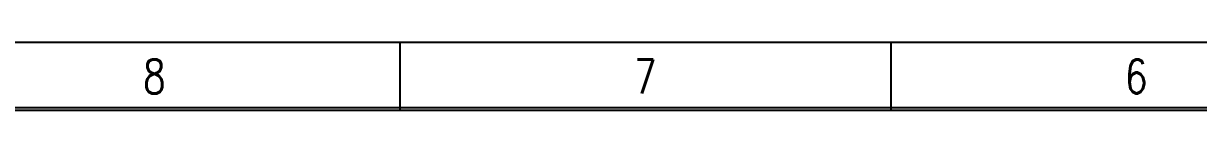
# Model space of a CAD drawing. Header units: millimetres. Extents: x -185 to 185, y -135 to 135.
# Drawn here: x -99.6 to -13.4, y 130 to 135 of the extents above; entities that cross this region are included whole.
import ezdxf

# ---------------------------------------------------------------- set-up
doc = ezdxf.new("R2010")
doc.units = ezdxf.units.MM
doc.styles.add('CONVERTER_14', font='simplex.shx', dxfattribs={"width": 0.77})

# ---------------------------------------------------------------- blocks, each defined once
blk = doc.blocks.new('_tb_frame_AN-A3', base_point=(-185, -135))
at = {"color": 7, "linetype": 'Continuous'}
for p, q in [((185, 135), (-185, 135)), ((-72, 135), (-72, 130)), ((-36, 135), (-36, 130)), ((180.2, 130.2), (-180.2, 130.2)), ((180, 130), (-180, 130))]:
    blk.add_line(p, q, dxfattribs=at)
at = {"color": 7, "char_height": 2.5, "attachment_point": 5, "line_spacing_factor": 0.60024, "style": 'CONVERTER_14'}
for s, insert in [('8', (-90, 132.5)), ('7', (-54, 132.5)), ('6', (-18, 132.5))]:
    blk.add_mtext(s, dxfattribs=dict(at, insert=insert))

msp = doc.modelspace()

# ---------------------------------------------------------------- block references
msp.add_blockref('_tb_frame_AN-A3', (-185, -135))

doc.saveas('drawing.dxf')
